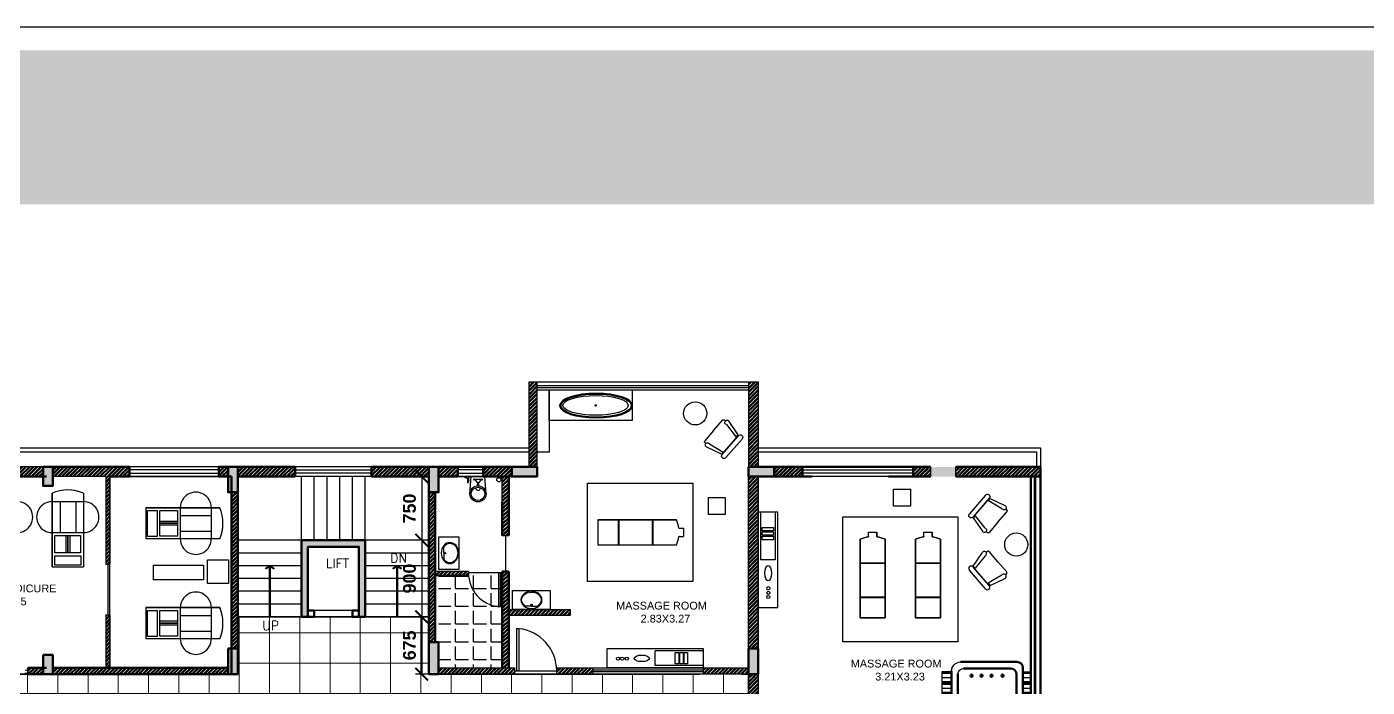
# Model space of a CAD drawing. Header units: millimetres. Extents: x 1521 to 3683, y 1649 to 3322.
# Drawn here: x 1660.59 to 1676.38, y 1669.44 to 1677.22 of the extents above; entities that cross this region are included whole.
import ezdxf
from ezdxf.enums import TextEntityAlignment as Align

# ---------------------------------------------------------------- set-up
doc = ezdxf.new("R2010")
doc.units = ezdxf.units.MM
doc.header["$LTSCALE"] = 0.1
doc.linetypes.add('DASHED2', pattern=[0.375, 0.25, -0.125])
doc.layers.get('DEFPOINTS').update_dxf_attribs({"lineweight": 25})
doc.layers.add('4', color=6, linetype='Continuous')
doc.layers.add('toilet furniture', color=37, linetype='Continuous')
for name, color, linetype, lineweight in [('COL', 1, 'Continuous', 50), ('plan wall', 7, 'Continuous', 25), ('WALL', 7, 'Continuous', 50), ('WIN', 8, 'Continuous', 25)]:
    doc.layers.add(name, color=color, linetype=linetype, lineweight=lineweight)
doc.styles.add('STYLE1', font='arialbd.ttf')
doc.styles.add('style3', font='simplex.shx')
doc.styles.add('WORKING', font='ARIALN.TTF')
doc.dimstyles.new('50', dxfattribs={"dimscale": 0.75, "dimtxt": 0.2, "dimasz": 0.2, "dimexe": 0.1, "dimexo": 0, "dimgap": 0.09, "dimtad": 2, "dimdec": 0, "dimlfac": 1000, "dimzin": 0, "dimdsep": 46, "dimtxsty": 'STYLE1', "dimblk": 'ARCHTICK', "dimcen": 0.09, "dimclrd": 4, "dimclre": 8, "dimclrt": 6, "dimadec": 0, "dimazin": 0, "dimtfac": 1, "dimtdec": 0, "dimtofl": 0, "dimtmove": 0, "dimatfit": 3, "dimldrblk": 'OPEN90', "dimfxl": 0.05, "dimtolj": 1, "dimtzin": 0, "dimarcsym": 0})
pattern_1 = [(45, (1042.899978, 936.663584), (-0.0224506403, 0.0224506403), []), (45, (1042.899978, 936.67946), (-0.0224506403, 0.0224506403), [])]

# ---------------------------------------------------------------- blocks, each defined once
blk = doc.blocks.new('A$C3F6A36EA')
h = blk.add_hatch(color=10)
h.set_gradient(color1=(22, 110, 12), color2=(129, 189, 10), tint=0.46)
h.paths.add_polyline_path([(-44.213, 20.41), (-3.313, 20.41), (-3.313, 22.222), (-44.213, 22.222)])
at = {"color": 0}
blk.add_lwpolyline([(-44.213, 22.5), (-3.313, 22.5), (-3.313, -5.276), (-44.213, -5.276)], close=True, dxfattribs=at)
blk = doc.blocks.new('_ArchTick')
at = {"color": 0, "linetype": 'ByBlock', "const_width": 0.15}
blk.add_lwpolyline([(-0.5, -0.5), (0.5, 0.5)], dxfattribs=at)
blk = doc.blocks.new('*D110')
at = {"color": 8, "lineweight": -2}
for p, q in [((1665.325, 1671.921), (1665.166, 1671.921)), ((1665.325, 1671.171), (1665.166, 1671.171))]:
    blk.add_line(p, q, dxfattribs=at)
at = {"color": 4, "lineweight": -2}
blk.add_line((1665.241, 1671.921), (1665.241, 1671.171), dxfattribs=at)
at = {"layer": 'DEFPOINTS', "color": 0}
for p in [(1665.325, 1671.921), (1665.241, 1671.171), (1665.325, 1671.171)]:
    blk.add_point(p, dxfattribs=at)
at = {"color": 4, "lineweight": -2, "xscale": 0.15, "yscale": 0.15, "zscale": 0.15}
for p, rotation in [((1665.241, 1671.921), 90), ((1665.241, 1671.171), 270)]:
    blk.add_blockref('_ArchTick', p, dxfattribs=dict(at, rotation=rotation))
at = {"color": 6, "insert": (1665.097, 1671.546), "char_height": 0.15, "attachment_point": 5, "rotation": 90, "style": 'STYLE1'}
blk.add_mtext('\\A1;750', dxfattribs=at)
blk = doc.blocks.new('_Open90')
at = {"color": 0, "linetype": 'ByBlock', "lineweight": -2}
for p, q in [((0, 0), (-1, 0)), ((-0.5, 0.5), (0, 0)), ((0, 0), (-0.5, -0.5))]:
    blk.add_line(p, q, dxfattribs=at)
blk = doc.blocks.new('*D111')
at = {"color": 8, "lineweight": -2}
for p, q in [((1665.325, 1671.171), (1665.166, 1671.171)), ((1665.325, 1670.271), (1665.166, 1670.271))]:
    blk.add_line(p, q, dxfattribs=at)
at = {"color": 4, "lineweight": -2}
blk.add_line((1665.241, 1671.171), (1665.241, 1670.271), dxfattribs=at)
at = {"layer": 'DEFPOINTS', "color": 0}
for p in [(1665.325, 1671.171), (1665.241, 1670.271), (1665.325, 1670.271)]:
    blk.add_point(p, dxfattribs=at)
at = {"color": 4, "lineweight": -2, "xscale": 0.15, "yscale": 0.15, "zscale": 0.15}
for p, rotation in [((1665.241, 1671.171), 90), ((1665.241, 1670.271), 270)]:
    blk.add_blockref('_ArchTick', p, dxfattribs=dict(at, rotation=rotation))
at = {"color": 6, "insert": (1665.097, 1670.721), "char_height": 0.15, "attachment_point": 5, "rotation": 90, "style": 'STYLE1'}
blk.add_mtext('\\A1;900', dxfattribs=at)
blk = doc.blocks.new('*D112')
at = {"color": 8, "lineweight": -2}
for p, q in [((1665.325, 1670.271), (1665.166, 1670.271)), ((1665.325, 1669.596), (1665.166, 1669.596))]:
    blk.add_line(p, q, dxfattribs=at)
at = {"color": 4, "lineweight": -2}
blk.add_line((1665.241, 1670.271), (1665.241, 1669.596), dxfattribs=at)
at = {"layer": 'DEFPOINTS', "color": 0}
for p in [(1665.325, 1670.271), (1665.241, 1669.596), (1665.325, 1669.596)]:
    blk.add_point(p, dxfattribs=at)
at = {"color": 4, "lineweight": -2, "xscale": 0.15, "yscale": 0.15, "zscale": 0.15}
for p, rotation in [((1665.241, 1670.271), 90), ((1665.241, 1669.596), 270)]:
    blk.add_blockref('_ArchTick', p, dxfattribs=dict(at, rotation=rotation))
at = {"color": 6, "insert": (1665.097, 1669.934), "char_height": 0.15, "attachment_point": 5, "rotation": 90, "style": 'STYLE1'}
blk.add_mtext('\\A1;675', dxfattribs=at)
blk = doc.blocks.new('A$C5AF141BB')
at = {"layer": 'plan wall'}
for p, q in [((-2.675, -1.104), (-2.675, 0.813)), ((-2.675, 0.813), (-2.675, -1.104)), ((-2.675, 0.813), (-2.675, 0.496)), ((-2.675, 0.813), (-2.675, 0.396)), ((-1.864, 0.813), (-1.864, -1.104)), ((-2.675, 0.592), (-1.864, 0.592)), ((-2.675, 0.396), (-2.675, -0.604)), ((-2.465, 0.592), (-2.465, -0.213)), ((-2.06, 0.592), (-2.06, -0.213)), ((-2.675, -0.213), (-1.864, -0.213)), ((-2.32, -0.285), (-2.32, -0.742)), ((-2.275, -0.285), (-2.275, -0.742)), ((-2.27, -0.285), (-2.27, -0.742)), ((-2.265, -0.285), (-2.265, -0.742)), ((-2.22, -0.285), (-2.22, -0.742)), ((-2.675, -1.104), (-1.864, -1.104))]:
    blk.add_line(p, q, dxfattribs=at)
for points in [[(-2.603, -0.285), (-1.938, -0.285), (-1.938, -0.742), (-2.603, -0.742)], [(-2.605, -0.817), (-1.929, -0.817), (-1.929, -1.061), (-2.605, -1.061)]]:
    blk.add_lwpolyline(points, close=True, dxfattribs=at)
for centre, radius, start, end in [((-2.27, -0.131), 1.027, 66.7488, 113.2523), ((-2.27, -0.131), 1.027, 66.7477, 84.415), ((-2.675, 0.19), 0.403, 89.9668, 270), ((-1.864, 0.19), 0.403, 270, 90.0332)]:
    blk.add_arc(centre, radius, start, end, dxfattribs=at)
blk = doc.blocks.new('d')
for p, q in [((0.05, 1), (0.05, 0)), ((0.05, 1), (0.1, 1)), ((0.1, 1), (0.1, 0)), ((0, 0), (0.1, 0))]:
    blk.add_line(p, q)
at = {"linetype": 'DASHED2', "ltscale": 500}
blk.add_arc((-0.005, 0), 1.005, 359.9965, 83.9779, dxfattribs=at)
blk = doc.blocks.new('A$C6D011404')
at = {"layer": 'toilet furniture'}
for q in [(118, 64), (434, 64)]:
    blk.add_line((281, 64), q, dxfattribs=at)
for radius in [16.7, 11.9]:
    blk.add_circle((281, 99), radius, dxfattribs=at)
at = {"layer": 'toilet furniture', "extrusion": (0, 0, -1)}
blk.add_ellipse((276, 225), major_axis=(276, -2), ratio=0.815709, start_param=3.141593, end_param=9.424778, dxfattribs=at)
at = {"layer": 'toilet furniture'}
blk.add_open_spline([(118, 64), (58, 102), (22, 162), (20, 223), (20, 225), (20, 227), (20, 268), (36, 309), (113, 396), (192, 429), (355, 430), (435, 397), (529, 293), (543, 225), (505, 126), (475, 90), (434, 64)], degree=3, knots=[5.365258, 5.365258, 5.365258, 5.365258, 6.257078, 6.257078, 6.283185, 6.283185, 6.283185, 6.901165, 6.901165, 7.841015, 7.841015, 8.780865, 8.780865, 9.720714, 9.720714, 10.328696, 10.328696, 10.328696, 10.328696], dxfattribs=at)
blk = doc.blocks.new('A$C01EB0BB3')
for p, q in [((-0.097, 0.064), (-0.097, 0.064)), ((-0.047, 0.114), (0.447, 0.114)), ((-0.047, 0.014), (0.447, 0.014)), ((0.497, 0.064), (0.497, 0.064))]:
    blk.add_line(p, q)
at = {"linetype": 'Continuous'}
for p, q in [((0, 0), (-0.057, 0)), ((-0.057, -0.314), (0, 0)), ((-0.035, 0.014), (-0.037, 0.001)), ((-0.035, 0.014), (0.435, 0.014)), ((0.4, 0), (0.457, 0)), ((0.457, -0.314), (0.4, 0)), ((0.437, 0), (0.435, 0.014)), ((0.457, 0), (0.543, -0.314)), ((-0.057, 0), (-0.143, -0.314)), ((-0.096, -0.376), (-0.1, -0.4)), ((0.2, -0.429), (-0.071, -0.429)), ((0.2, -0.429), (0.471, -0.429)), ((0.5, -0.4), (0.496, -0.374))]:
    blk.add_line(p, q, dxfattribs=at)
for centre, start, end in [((-0.047, 0.064), 90, 180), ((-0.047, 0.064), 180, 270), ((0.447, 0.064), 0, 90), ((0.447, 0.064), 270, 0)]:
    blk.add_arc(centre, 0.05, start, end)
for centre, radius, start, end in [((-0.1, -0.329), 0.0452, 161.5651, 18.435), ((-0.071, -0.4), 0.0286, 180, 270), ((0.5, -0.329), 0.0452, 161.5651, 18.435), ((0.471, -0.4), 0.0286, 270, 0)]:
    blk.add_arc(centre, radius, start, end, dxfattribs=at)
blk = doc.blocks.new('A$C708C57D5')
for p, q in [((0.03, -0.56), (0.033, -2.393)), ((1.626, -0.41), (0.18, -0.41)), ((1.548, -0.58), (0.342, -0.58)), ((1.855, -0.643), (1.858, -2.393)), ((0.192, -0.73), (0.195, -2.23)), ((1.692, -0.718), (1.695, -2.23)), ((1.548, -2.38), (0.342, -2.38)), ((1.545, -2.38), (0.345, -2.38)), ((1.708, -2.543), (0.183, -2.543))]:
    blk.add_line(p, q)
for centre in [(0.55, -0.763), (0.834, -0.763), (1.087, -0.763), (1.341, -0.763), (0.553, -2.238), (0.837, -2.238), (1.09, -2.238), (1.344, -2.238)]:
    blk.add_circle(centre, 0.0261)
for centre, start, end in [((0.18, -0.56), 90, 180), ((0.342, -0.73), 90, 180), ((0.183, -2.393), 180, 270), ((0.345, -2.23), 180, 270), ((1.545, -2.23), 270, 360), ((1.708, -2.393), 270, 0)]:
    blk.add_arc(centre, 0.15, start, end)
at = {"layer": 'plan wall'}
for centre, radius, start, end in [((1.548, -0.724), 0.144, 2.2545, 90.0839), ((1.61, -0.655), 0.245, 2.6955, 86.2976)]:
    blk.add_arc(centre, radius, start, end, dxfattribs=at)

msp = doc.modelspace()

# ---------------------------------------------------------------- hatches: boundary and pattern name
h = msp.add_hatch()
h.set_pattern_fill('STEEL', color=256, scale=0.01, style=0)
h.set_pattern_definition(pattern_1)
h.paths.add_polyline_path([(1669.2054, 1671.9211), (1669.0904, 1671.9211), (1669.0904, 1669.8961), (1669.2054, 1669.8961)])
h.paths.add_polyline_path([(1669.727, 1672.0361), (1669.3904, 1672.0361), (1669.3904, 1671.9211), (1669.727, 1671.9211)])
h.paths.add_polyline_path([(1671.2329, 1672.0361), (1671.0292, 1672.0361), (1671.0292, 1671.9211), (1671.2329, 1671.9211)])
h.paths.add_polyline_path([(1669.2054, 1673.0361), (1669.0904, 1673.0361), (1669.0904, 1672.0361), (1669.2054, 1672.0361)])
h.paths.add_polyline_path([(1666.6004, 1673.0361), (1666.5057, 1673.0361), (1666.5057, 1672.0361), (1666.6004, 1672.0361)])
h = msp.add_hatch()
h.set_pattern_fill('STEEL', color=256, scale=0.01, style=0)
h.set_pattern_definition(pattern_1)
h.paths.add_polyline_path([(1658.4704, 1672.0361), (1658.2629, 1672.0361), (1658.2629, 1671.9211), (1658.4704, 1671.9211)])
h.paths.add_polyline_path([(1658.5454, 1671.8111), (1658.4704, 1671.8111), (1658.4704, 1671.4207), (1658.5132, 1671.4207), (1658.5132, 1671.4207), (1658.5132, 1671.4207), (1658.5454, 1671.4207)])
h.paths.add_polyline_path([(1659.0829, 1672.0361), (1658.5854, 1672.0361), (1658.5854, 1671.9211), (1659.0829, 1671.9211)])
h.paths.add_polyline_path([(1660.7804, 1672.0361), (1660.2829, 1672.0361), (1660.2829, 1671.9211), (1660.7804, 1671.9211)])
h = msp.add_hatch()
h.set_pattern_fill('STEEL', color=256, scale=0.01, style=0)
h.set_pattern_definition(pattern_1)
h.paths.add_polyline_path([(1661.7987, 1672.0361), (1660.8954, 1672.0361), (1660.8954, 1671.9211), (1661.5185, 1671.9211), (1661.5185, 1670.8921), (1661.5685, 1670.8921), (1661.5685, 1671.9211), (1661.7987, 1671.9211)])
h = msp.add_hatch()
h.set_pattern_fill('STEEL', color=256, scale=0.01, style=0)
h.set_pattern_definition(pattern_1)
h.paths.add_polyline_path([(1662.9604, 1672.0361), (1662.8504, 1672.0361), (1662.8504, 1671.9211), (1662.9604, 1671.9211)])
h = msp.add_hatch()
h.set_pattern_fill('STEEL', color=256, scale=0.01, style=0)
h.set_pattern_definition(pattern_1)
h.paths.add_polyline_path([(1663.7504, 1672.0361), (1663.6629, 1672.0361), (1663.0754, 1672.0361), (1663.0754, 1671.9211), (1663.7504, 1671.9211)])
h.paths.add_polyline_path([(1665.3254, 1672.0361), (1664.6504, 1672.0361), (1664.6504, 1671.9211), (1665.3254, 1671.9211)])
h.paths.add_polyline_path([(1665.6654, 1672.0361), (1665.4404, 1672.0361), (1665.4404, 1671.9211), (1665.5771, 1671.9211), (1665.5771, 1671.9212), (1665.6654, 1671.9212)])
h.paths.add_polyline_path([(1666.3004, 1672.0361), (1665.9654, 1672.0361), (1665.9654, 1671.9212), (1666.3004, 1671.9212)])
h.paths.add_polyline_path([(1666.2654, 1671.9211), (1666.1904, 1671.9211), (1666.1904, 1671.2288), (1666.2654, 1671.2288)])
h.paths.add_polyline_path([(1665.4004, 1671.7361), (1665.3254, 1671.7361), (1665.3254, 1671.0211), (1665.3254, 1669.9711), (1665.4004, 1669.9711)])
h.paths.add_polyline_path([(1665.7908, 1670.7874), (1665.7908, 1670.7874), (1665.7908, 1670.7875), (1665.7908, 1670.8038), (1665.4004, 1670.8038), (1665.4004, 1670.754), (1665.4404, 1670.754), (1665.7908, 1670.754), (1665.7908, 1670.7874)])
h.paths.add_polyline_path([(1666.2654, 1670.804), (1666.1904, 1670.804), (1666.1904, 1669.6711), (1666.2654, 1669.6711)])
h.paths.add_polyline_path([(1666.3332, 1669.6711), (1665.4404, 1669.6711), (1665.4404, 1669.5961), (1666.3332, 1669.5961)])
h.paths.add_polyline_path([(1666.9897, 1670.3556), (1666.2654, 1670.3556), (1666.2654, 1670.2874), (1666.9897, 1670.2874)])
h.paths.add_polyline_path([(1668.5549, 1669.6711), (1668.5549, 1669.5961), (1669.0904, 1669.5961), (1669.0904, 1669.6711)])
h.paths.add_polyline_path([(1667.2589, 1669.5961), (1667.2589, 1669.6711), (1666.8304, 1669.6711), (1666.8304, 1669.5961)])
h = msp.add_hatch()
h.set_pattern_fill('STEEL', color=256, scale=0.01, style=0)
h.set_pattern_definition(pattern_1)
h.paths.add_polyline_path([(1671.5304, 1672.0361), (1672.5304, 1672.0361), (1672.5304, 1671.9211), (1671.5304, 1671.9211)])
h = msp.add_hatch()
h.set_pattern_fill('STEEL', color=256, scale=0.01, style=0)
h.set_pattern_definition(pattern_1)
h.paths.add_polyline_path([(1662.9604, 1669.6711), (1660.8954, 1669.6711), (1660.8954, 1669.5961), (1662.9604, 1669.5961)])
h.paths.add_polyline_path([(1661.5685, 1670.2921), (1661.5185, 1670.2921), (1661.5185, 1669.6711), (1661.5685, 1669.6711)])
h.paths.add_polyline_path([(1663.0754, 1671.7361), (1663.0004, 1671.7361), (1663.0004, 1669.8961), (1663.0754, 1669.8961), (1663.0754, 1670.2711)])
h = msp.add_hatch()
h.set_pattern_fill('ANGLE', color=253, scale=0.03, angle=-90, style=0)
h.set_pattern_definition([(90, (1073.03278, 835.12956), (0.20955, 0), [0.1524, -0.05715]), (1e-14, (1073.03278, 835.12956), (0, -0.20955), [0.1524, -0.05715])])
h.paths.add_polyline_path([(1665.4404, 1669.6711), (1665.4404, 1670.754), (1665.7908, 1670.754), (1665.7908, 1670.7875), (1666.1904, 1670.7875), (1666.1904, 1669.6711)])
at = {"lineweight": 0}
h = msp.add_hatch(dxfattribs=at)
h.set_pattern_fill('NET', color=9, scale=0.11224, style=0)
h.set_pattern_definition([(0, (3.5102, 95.31282), (0, 0.35636287), []), (90, (3.5102, 95.31282), (-0.35636287, 0), [])])
h.paths.add_polyline_path([(1666.924, 1662.5161), (1667.8654, 1662.5161), (1667.8654, 1661.4286), (1667.8154, 1661.4286), (1667.8154, 1660.1261), (1667.8654, 1660.1261), (1667.8654, 1659.8011), (1667.8154, 1659.8011), (1667.8154, 1659.2711), (1668.3779, 1659.2711), (1668.3779, 1659.3086), (1668.5279, 1659.3086), (1668.5279, 1659.2711), (1669.0904, 1659.2711), (1669.0904, 1659.3126), (1669.1479, 1659.3126), (1669.1479, 1659.8099), (1669.0904, 1659.8099), (1669.0904, 1669.5961), (1665.3254, 1669.5961), (1665.3254, 1670.2711), (1663.0754, 1670.2711), (1663.0754, 1669.5961), (1658.5454, 1669.5961), (1658.5454, 1669.553), (1658.5364, 1669.553), (1658.5364, 1669.5122), (1658.5119, 1669.5122), (1658.5119, 1668.832), (1658.5228, 1668.832), (1658.5228, 1668.8184), (1658.5364, 1668.8184), (1658.5364, 1668.7912), (1658.5454, 1668.7912), (1658.5454, 1668.7461), (1658.7454, 1668.7461), (1658.7454, 1668.6961), (1660.6204, 1668.6961), (1660.6204, 1668.7461), (1661.6354, 1668.7461), (1661.6354, 1668.3461), (1661.5854, 1668.3461), (1661.5854, 1667.9986), (1662.5854, 1667.9986), (1662.5854, 1668.3461), (1662.5354, 1668.3461), (1662.5354, 1668.7461), (1663.2604, 1668.7461), (1663.2604, 1668.6961), (1665.1404, 1668.6961), (1665.1404, 1668.7461), (1665.4904, 1668.7461), (1665.4904, 1668.6961), (1667.4654, 1668.6961), (1667.4654, 1668.7461), (1667.8654, 1668.7461), (1667.8654, 1668.3961), (1667.8154, 1668.3961), (1667.8154, 1666.5886), (1667.8654, 1666.5886), (1667.8654, 1666.2386), (1667.8154, 1666.2386), (1667.8154, 1664.2311), (1667.8654, 1664.2311), (1667.8654, 1663.4161), (1667.4654, 1663.4161), (1667.4654, 1663.4661), (1666.924, 1663.4661)])
h.paths.add_polyline_path([(1666.6186, 1662.4661), (1666.6186, 1662.5161), (1666.5668, 1662.5161), (1666.5668, 1662.4661)])
h = msp.add_hatch()
h.set_pattern_fill('STEEL', color=256, scale=0.01, style=0)
h.set_pattern_definition(pattern_1)
h.paths.add_polyline_path([(1656.9704, 1669.2211), (1656.8554, 1669.2211), (1656.8554, 1668.8061), (1656.9704, 1668.8061)])
h.paths.add_polyline_path([(1658.4704, 1668.6961), (1658.1795, 1668.6961, -0.0001353), (1658.1791, 1668.6943, -0.0006208), (1658.179, 1668.6946, -0.0144389), (1658.1747, 1668.6961), (1656.9704, 1668.6961), (1656.9704, 1668.5811), (1658.4704, 1668.5811)])
h.paths.add_polyline_path([(1660.6204, 1668.6961), (1658.7454, 1668.6961), (1658.7454, 1668.5811), (1660.6204, 1668.5811)])
h.paths.add_polyline_path([(1658.5454, 1668.7912), (1658.5079, 1668.7912), (1658.4956, 1668.7912), (1658.4704, 1668.7912), (1658.4704, 1668.6961), (1658.5454, 1668.6961)])
h.paths.add_polyline_path([(1658.5079, 1669.5961), (1658.4704, 1669.5961), (1658.4704, 1669.553), (1658.5079, 1669.553)])
h.paths.add_polyline_path([(1658.5454, 1669.5961), (1658.5079, 1669.5961), (1658.5079, 1669.553), (1658.5454, 1669.553)])
h.paths.add_polyline_path([(1660.7804, 1669.6711), (1660.603, 1669.6711), (1660.603, 1669.5961), (1660.7804, 1669.5961)])
h = msp.add_hatch()
h.set_pattern_fill('STEEL', color=256, scale=0.01, style=0)
h.set_pattern_definition(pattern_1)
h.paths.add_polyline_path([(1669.2054, 1669.5961), (1669.0904, 1669.5961), (1669.0904, 1669.2904), (1669.2054, 1669.2904)])
h.paths.add_polyline_path([(1669.2054, 1668.7932), (1669.0904, 1668.7932), (1669.0904, 1668.6961), (1669.2054, 1668.6961)])
h = msp.add_hatch()
h.set_pattern_fill('PLASTI', color=256, scale=0.02, style=0)
h.set_pattern_definition([(0, (3.51019, 95.31282), (0, 0.127), []), (0, (3.51019, 95.3287), (0, 0.127), []), (0, (3.51019, 95.34457), (0, 0.127), []), (0, (3.51019, 95.3922), (0, 0.127), [])])
h.paths.add_polyline_path([(1672.4154, 1669.6244), (1672.3215, 1669.6243), (1672.3202, 1668.8267, -0.4142136), (1672.2512, 1668.7576), (1671.5486, 1668.7576, -0.4151914), (1671.4795, 1668.8269), (1671.4809, 1669.6243), (1671.3664, 1669.6243), (1671.3664, 1668.6961), (1671.5304, 1668.6961), (1672.4154, 1668.6961)])
h.paths.add_polyline_path([(1672.4154, 1666.3561), (1671.5304, 1666.3561), (1671.3664, 1666.3561), (1671.3664, 1665.4279), (1671.4809, 1665.4279), (1671.4795, 1666.2254, -0.4151914), (1671.5486, 1666.2947), (1672.2512, 1666.2947, -0.4142136), (1672.3202, 1666.2256), (1672.3215, 1665.4278), (1672.4154, 1665.4278)])
at = {"layer": 'COL'}
h = msp.add_hatch(color=256, dxfattribs=at)
h.paths.add_polyline_path([(1667.8154, 1664.1811), (1667.8154, 1663.9311), (1667.7004, 1663.9311), (1667.7004, 1664.1811)])
h.paths.add_polyline_path([(1662.7004, 1666.5386), (1662.7004, 1666.2886), (1662.5854, 1666.2886), (1662.5854, 1666.5386)])
h.paths.add_polyline_path([(1662.5854, 1663.5811), (1662.8354, 1663.5811), (1662.8354, 1663.4661), (1662.5854, 1663.4661)])
h.paths.add_polyline_path([(1664.9504, 1663.5811), (1665.2004, 1663.5811), (1665.2004, 1663.4661), (1664.9504, 1663.4661)])
h.paths.add_polyline_path([(1667.8154, 1668.6961), (1667.8154, 1668.4461), (1667.7004, 1668.4461), (1667.7004, 1668.6961)])
h.paths.add_polyline_path([(1662.9604, 1668.6961), (1663.2104, 1668.6961), (1663.2104, 1668.5811), (1662.9604, 1668.5811)])
h.paths.add_polyline_path([(1665.1904, 1668.6961), (1665.4404, 1668.6961), (1665.4404, 1668.5811), (1665.1904, 1668.5811)])
h.paths.add_polyline_path([(1667.8154, 1666.5386), (1667.8154, 1666.2886), (1667.7004, 1666.2886), (1667.7004, 1666.5386)])
h.paths.add_polyline_path([(1669.0904, 1664.0461), (1669.3904, 1664.0461), (1669.3904, 1663.9311), (1669.0904, 1663.9311)])
h.paths.add_polyline_path([(1669.2054, 1669.8961), (1669.2054, 1669.5961), (1669.0904, 1669.5961), (1669.0904, 1669.8961)])
h.paths.add_polyline_path([(1671.2304, 1672.0361), (1671.5304, 1672.0361), (1671.5304, 1671.9211), (1671.2304, 1671.9211)])
h.paths.add_polyline_path([(1669.0904, 1672.0361), (1669.3904, 1672.0361), (1669.3904, 1671.9211), (1669.0904, 1671.9211)])
h.paths.add_polyline_path([(1671.1554, 1664.0461), (1671.5304, 1664.0461), (1671.5304, 1663.9311), (1671.1554, 1663.9311)])
h.paths.add_polyline_path([(1671.5304, 1661.6611), (1671.5304, 1661.5461), (1671.1554, 1661.5461), (1671.1554, 1661.6611)])
h.paths.add_polyline_path([(1671.5304, 1666.4711), (1671.5304, 1666.3561), (1671.1554, 1666.3561), (1671.1554, 1666.4711)])
h.paths.add_polyline_path([(1665.3254, 1669.9711), (1665.4404, 1669.9711), (1665.4404, 1669.5961), (1665.3254, 1669.5961)])
edge = h.paths.add_edge_path()
edge.add_line((1671.5304, 1668.5811), (1671.1554, 1668.5811))
edge.add_line((1671.1554, 1668.5811), (1671.1554, 1668.6961))
edge.add_line((1671.1554, 1668.6961), (1671.5304, 1668.6961))
h.paths.add_polyline_path([(1669.3904, 1668.6961), (1669.3904, 1668.5811), (1669.0904, 1668.5811), (1669.0904, 1668.6961)])
h.paths.add_polyline_path([(1666.6004, 1672.0361), (1666.6004, 1671.9211), (1666.3004, 1671.9211), (1666.3004, 1672.0361)])
h.paths.add_polyline_path([(1665.3254, 1672.0361), (1665.4404, 1672.0361), (1665.4404, 1671.7361), (1665.3254, 1671.7361)])
h.paths.add_polyline_path([(1662.9604, 1672.0361), (1663.0754, 1672.0361), (1663.0754, 1671.7361), (1662.9604, 1671.7361)])
h.paths.add_polyline_path([(1667.8154, 1657.4311), (1667.7004, 1657.4311), (1667.7004, 1657.6561), (1667.8154, 1657.6561)])
h.paths.add_polyline_path([(1671.2554, 1659.9711), (1671.5304, 1659.9711), (1671.5304, 1659.8561), (1671.2554, 1659.8561)])
h.paths.add_polyline_path([(1658.4704, 1669.8211), (1658.5854, 1669.8211), (1658.5854, 1669.5961), (1658.4704, 1669.5961)])
h.paths.add_polyline_path([(1671.3054, 1657.4311), (1671.3054, 1657.5461), (1671.5304, 1657.5461), (1671.5304, 1657.4311)])
h.paths.add_polyline_path([(1660.7804, 1669.8211), (1660.8954, 1669.8211), (1660.8954, 1669.5961), (1660.7804, 1669.5961)])
h.paths.add_polyline_path([(1660.7804, 1672.0361), (1660.8954, 1672.0361), (1660.8954, 1671.8111), (1660.7804, 1671.8111)])
h.paths.add_polyline_path([(1658.4704, 1672.0361), (1658.5854, 1672.0361), (1658.5854, 1671.8111), (1658.4704, 1671.8111)])
h.paths.add_polyline_path([(1669.2054, 1657.4311), (1669.0904, 1657.4311), (1669.0904, 1657.6561), (1669.2054, 1657.6561)])
h.paths.add_polyline_path([(1669.3154, 1659.9711), (1669.3154, 1659.8561), (1669.0904, 1659.8561), (1669.0904, 1659.9711)])
h.paths.add_polyline_path([(1658.6954, 1668.6961), (1658.6954, 1668.5811), (1658.4704, 1668.5811), (1658.4704, 1668.6961)])
h.paths.add_polyline_path([(1656.8554, 1668.8061), (1656.9704, 1668.8061), (1656.9704, 1668.5811), (1656.8554, 1668.5811)])
h.paths.add_polyline_path([(1656.8554, 1672.0361), (1656.9704, 1672.0361), (1656.9704, 1671.8111), (1656.8554, 1671.8111)])
h.paths.add_polyline_path([(1660.8954, 1668.6961), (1660.8954, 1668.5811), (1660.6704, 1668.5811), (1660.6704, 1668.6961)])
h.paths.add_polyline_path([(1664.5004, 1670.2711), (1664.5004, 1671.0961), (1663.9004, 1671.0961), (1663.9004, 1670.2711), (1663.8254, 1670.2711), (1663.8254, 1671.1711), (1664.5754, 1671.1711), (1664.5754, 1670.2711)])
h.paths.add_polyline_path([(1669.0904, 1666.4711), (1669.3904, 1666.4711), (1669.3904, 1666.3561), (1669.0904, 1666.3561)])
h.paths.add_polyline_path([(1669.3904, 1661.6611), (1669.3904, 1661.5461), (1669.0904, 1661.5461), (1669.0904, 1661.6611)])
h.paths.add_polyline_path([(1667.8154, 1659.8511), (1667.7004, 1659.8511), (1667.7004, 1660.0761), (1667.8154, 1660.0761)])
h.paths.add_polyline_path([(1667.8154, 1661.7286), (1667.8154, 1661.4786), (1667.7004, 1661.4786), (1667.7004, 1661.7286)])
h.paths.add_polyline_path([(1662.9604, 1669.8961), (1663.0754, 1669.8961), (1663.0754, 1669.5961), (1662.9604, 1669.5961)])

# ---------------------------------------------------------------- linework, layer by layer
for p, q in [((1666.5057, 1672.0361), (1666.5057, 1673.0361)), ((1666.5057, 1673.0361), (1669.2054, 1673.0361)), ((1666.6004, 1672.0361), (1666.6004, 1673.0361)), ((1666.6004, 1672.9923), (1669.0904, 1672.9923)), ((1666.6004, 1672.9712), (1669.0904, 1672.9712)), ((1666.6004, 1672.9431), (1669.0904, 1672.9431)), ((1669.0904, 1673.0361), (1669.0904, 1672.0361)), ((1669.2054, 1673.0361), (1669.2054, 1672.0361)), ((1660.7804, 1672.0361), (1660.2829, 1672.0361)), ((1671.2329, 1672.0361), (1671.2329, 1671.9211)), ((1661.5185, 1671.9211), (1660.8954, 1671.9211)), ((1661.5185, 1671.9211), (1661.5185, 1670.8921)), ((1661.5685, 1671.9211), (1661.5685, 1670.8921)), ((1666.3004, 1671.9211), (1665.4404, 1671.9211)), ((1665.5771, 1671.9212), (1666.3004, 1671.9212)), ((1665.5904, 1671.9211), (1666.1904, 1671.9211)), ((1666.1904, 1671.2288), (1666.1904, 1671.9211)), ((1669.0904, 1669.8961), (1669.0904, 1671.9211)), ((1669.2054, 1669.8961), (1669.2054, 1671.9211)), ((1669.8404, 1671.9211), (1669.2054, 1671.9211)), ((1669.2054, 1671.9211), (1669.2054, 1669.8961)), ((1670.7404, 1671.9211), (1669.8404, 1671.9211)), ((1672.4566, 1671.9211), (1672.4566, 1668.6961)), ((1672.4685, 1671.9211), (1672.4685, 1668.6961)), ((1669.2054, 1671.5051), (1669.4304, 1671.5051)), ((1669.2304, 1671.5051), (1669.2304, 1670.9408)), ((1669.4054, 1671.5051), (1669.4054, 1670.9408)), ((1669.4304, 1671.5051), (1669.4304, 1670.3765)), ((1666.1904, 1671.2288), (1666.2654, 1671.2288)), ((1666.2279, 1671.2288), (1666.2279, 1670.804)), ((1661.5185, 1670.8921), (1661.5685, 1670.8921)), ((1661.5435, 1670.8921), (1661.5435, 1670.2921)), ((1669.4054, 1670.9408), (1669.2304, 1670.9408)), ((1665.7908, 1670.8038), (1665.4004, 1670.8038)), ((1665.4404, 1670.754), (1665.4004, 1670.754)), ((1665.7908, 1670.8038), (1665.7908, 1670.754)), ((1666.1504, 1670.7875), (1665.7908, 1670.7875)), ((1669.4304, 1670.3765), (1669.2054, 1670.3765)), ((1661.5185, 1670.2921), (1661.5185, 1669.6711)), ((1661.5185, 1670.2921), (1661.5685, 1670.2921)), ((1661.5685, 1670.2921), (1661.5685, 1669.6711)), ((1667.4263, 1669.6711), (1667.4263, 1669.8961)), ((1667.4263, 1669.8961), (1668.5549, 1669.8961)), ((1668.5549, 1669.8961), (1668.5549, 1669.6711)), ((1669.2054, 1669.8961), (1669.2054, 1669.5961)), ((1668.5549, 1669.8711), (1667.9906, 1669.8711)), ((1667.9906, 1669.6961), (1667.9906, 1669.8711)), ((1660.603, 1669.5961), (1660.603, 1669.6711)), ((1665.4404, 1669.5961), (1668.5126, 1669.5961)), ((1666.3332, 1669.6711), (1666.3332, 1669.5961)), ((1666.3829, 1669.6336), (1666.8304, 1669.6336)), ((1666.8304, 1669.6711), (1666.8304, 1669.5961)), ((1668.5549, 1669.6711), (1667.4263, 1669.6711)), ((1668.5549, 1669.6961), (1667.9906, 1669.6961)), ((1669.0099, 1669.5961), (1669.0904, 1669.5961)), ((1669.0904, 1669.5961), (1669.0904, 1669.2904)), ((1669.2054, 1669.5961), (1669.2054, 1669.2904)), ((1669.2054, 1669.5961), (1669.2054, 1669.2904)), ((1671.3664, 1669.6243), (1671.3664, 1668.6961)), ((1671.4809, 1669.6243), (1671.3664, 1669.6243)), ((1672.3215, 1669.6243), (1672.4154, 1669.6244))]:
    msp.add_line(p, q)
at = {"lineweight": 25}
msp.add_line((1665.8522, 1671.8892), (1665.8522, 1671.8847), dxfattribs=at)
for points in [[(1666.6004, 1672.9431), (1666.7432, 1672.9431), (1666.7432, 1672.2102), (1666.6004, 1672.2102)], [(1667.7192, 1672.9431), (1667.7192, 1672.5835), (1666.7432, 1672.5835), (1666.7432, 1672.9431)], [(1671.5304, 1672.0361), (1672.5304, 1672.0361), (1672.5304, 1671.9211), (1671.5304, 1671.9211)], [(1668.4324, 1671.8427), (1668.4324, 1670.6858), (1667.1949, 1670.6858), (1667.1949, 1671.8427)], [(1668.8165, 1671.6757), (1668.8165, 1671.4762), (1668.6172, 1671.4762), (1668.6172, 1671.6757)], [(1670.7992, 1671.7743), (1670.9988, 1671.7743), (1670.9988, 1671.575), (1670.7992, 1671.575)], [(1669.2522, 1671.3217), (1669.3848, 1671.3217), (1669.3848, 1671.2814), (1669.2522, 1671.2814)], [(1671.5552, 1671.4459), (1671.5552, 1669.9759), (1670.2006, 1669.9759), (1670.2006, 1671.4459)], [(1665.6818, 1670.8296), (1665.6818, 1671.2098), (1665.4404, 1671.2098), (1665.4404, 1670.8296)], [(1669.2522, 1671.2702), (1669.3848, 1671.2702), (1669.3848, 1671.2299), (1669.2522, 1671.2299)], [(1669.2522, 1671.218), (1669.3848, 1671.218), (1669.3848, 1671.1777), (1669.2522, 1671.1777)], [(1662.083, 1670.8794), (1662.6693, 1670.8794), (1662.6693, 1670.7077), (1662.083, 1670.7077)], [(1662.7177, 1670.9399), (1662.9631, 1670.9399), (1662.9631, 1670.6613), (1662.7177, 1670.6613)], [(1666.7547, 1670.5784), (1666.7547, 1670.3556), (1666.3084, 1670.3556), (1666.3084, 1670.5784)], [(1666.2654, 1670.2874), (1666.2654, 1670.3556), (1666.9897, 1670.3556), (1666.9897, 1670.2874)], [(1668.2678, 1669.8493), (1668.2678, 1669.7166), (1668.2275, 1669.7166), (1668.2275, 1669.8493)], [(1668.32, 1669.8493), (1668.32, 1669.7166), (1668.2797, 1669.7166), (1668.2797, 1669.8493)], [(1668.3715, 1669.8493), (1668.3715, 1669.7166), (1668.3312, 1669.7166), (1668.3312, 1669.8493)]]:
    msp.add_lwpolyline(points, close=True)
at = {"color": 9}
for points in [[(1669.727, 1672.0361), (1671.0292, 1672.0361), (1671.0292, 1671.9211), (1669.727, 1671.9211)], [(1668.5549, 1669.5961), (1667.2589, 1669.5961), (1667.2589, 1669.6711), (1668.5549, 1669.6711)]]:
    msp.add_lwpolyline(points, close=True, dxfattribs=at)
for points in [[(1661.5685, 1671.9211), (1662.9604, 1671.9211), (1662.9604, 1671.7361), (1663.0004, 1671.7361), (1663.0004, 1669.8961), (1662.9604, 1669.8961), (1662.9604, 1669.6711), (1661.5685, 1669.6711), (1661.5685, 1671.9211)], [(1669.1479, 1659.3126), (1669.1479, 1659.8099), (1669.0904, 1659.8099), (1669.0904, 1669.5961), (1665.3254, 1669.5961), (1665.3254, 1670.2711), (1663.0754, 1670.2711), (1663.0754, 1669.5961), (1658.5454, 1669.5961), (1658.5454, 1669.553), (1658.5364, 1669.553)], [(1658.5454, 1669.5961), (1663.0754, 1669.5961), (1663.0754, 1670.2711), (1665.3254, 1670.2711), (1665.3254, 1669.5961), (1666.3332, 1669.5961)], [(1663.0754, 1669.5961), (1663.0754, 1670.2711)], [(1660.5758, 1669.6438), (1660.603, 1669.6438), (1660.603, 1669.603), (1660.5676, 1669.603)]]:
    msp.add_lwpolyline(points)
for points in [[(1670.4037, 1671.1854, -0.0657389), (1670.5033, 1671.2114), (1670.5033, 1671.2144), (1670.5033, 1671.2658), (1670.6001, 1671.2658), (1670.6001, 1671.2114, -0.0657389), (1670.6997, 1671.1854), (1670.6997, 1670.2573), (1670.4037, 1670.2573), (1670.4037, 1670.4994), (1670.4037, 1670.9837)], [(1671.0562, 1671.1854, -0.0657441), (1671.1557, 1671.2114), (1671.1557, 1671.2144), (1671.1557, 1671.2658), (1671.2526, 1671.2658), (1671.2526, 1671.2114, -0.0657333), (1671.3521, 1671.1855), (1671.3521, 1670.2573), (1671.0562, 1670.2573), (1671.0562, 1670.4994), (1671.0562, 1670.9837)]]:
    msp.add_lwpolyline(points, format="xyb", close=True)
for centre, radius in [((1667.2897, 1672.7596), 0.00753), ((1668.4626, 1672.6657), 0.1364), ((1672.2439, 1671.1211), 0.1364), ((1669.3233, 1670.607), 0.0187), ((1669.3233, 1670.5529), 0.0187), ((1669.3233, 1670.5037), 0.0187), ((1667.5535, 1669.7781), 0.0187), ((1667.6027, 1669.7781), 0.0187), ((1667.6568, 1669.7781), 0.0187)]:
    msp.add_circle(centre, radius)
for centre, major_axis, ratio in [((1667.2897, 1672.7596), (0.3847, 0), 0.303153), ((1669.3203, 1670.7838), (0, -0.0898), 0.4328362), ((1667.8336, 1669.7812), (-0.0898, 0), 0.4328362)]:
    msp.add_ellipse(centre, major_axis=major_axis, ratio=ratio)
at = {"layer": 'COL'}
for points in [[(1660.7804, 1672.0361), (1660.8954, 1672.0361), (1660.8954, 1671.8111), (1660.7804, 1671.8111)], [(1662.9604, 1672.0361), (1663.0754, 1672.0361), (1663.0754, 1671.7361), (1662.9604, 1671.7361)], [(1665.3254, 1672.0361), (1665.4404, 1672.0361), (1665.4404, 1671.7361), (1665.3254, 1671.7361)], [(1666.6004, 1672.0361), (1666.6004, 1671.9211), (1666.3004, 1671.9211), (1666.3004, 1672.0361)], [(1669.0904, 1672.0361), (1669.3904, 1672.0361), (1669.3904, 1671.9211), (1669.0904, 1671.9211)], [(1664.5004, 1670.2711), (1664.5004, 1671.0961), (1663.9004, 1671.0961), (1663.9004, 1670.2711), (1663.8254, 1670.2711), (1663.8254, 1671.1711), (1664.5754, 1671.1711), (1664.5754, 1670.2711)], [(1662.9604, 1669.8961), (1663.0754, 1669.8961), (1663.0754, 1669.5961), (1662.9604, 1669.5961)], [(1665.3254, 1669.9711), (1665.4404, 1669.9711), (1665.4404, 1669.5961), (1665.3254, 1669.5961)], [(1669.2054, 1669.8961), (1669.2054, 1669.5961), (1669.0904, 1669.5961), (1669.0904, 1669.8961)], [(1660.7804, 1669.8211), (1660.8954, 1669.8211), (1660.8954, 1669.5961), (1660.7804, 1669.5961)]]:
    msp.add_lwpolyline(points, close=True, dxfattribs=at)
at = {"layer": 'plan wall'}
for p, q in [((1665.4004, 1671.9211), (1665.4004, 1671.9212)), ((1665.762, 1671.9011), (1665.7414, 1671.9212)), ((1665.7663, 1671.9212), (1665.7489, 1671.9012)), ((1665.7785, 1671.8979), (1665.7784, 1671.8548)), ((1665.7848, 1671.8962), (1665.7846, 1671.8497)), ((1665.791, 1671.8978), (1665.7909, 1671.8548)), ((1665.8088, 1671.7182), (1665.8225, 1671.9212)), ((1665.9439, 1671.8869), (1665.8647, 1671.8871)), ((1665.8647, 1671.8871), (1665.9042, 1671.8353)), ((1665.9042, 1671.8353), (1665.9439, 1671.8869)), ((1665.999, 1671.7177), (1665.9862, 1671.9212)), ((1667.3144, 1671.4122), (1668.2425, 1671.4122)), ((1667.3144, 1671.4122), (1667.5081, 1671.4122)), ((1667.3144, 1671.4122), (1667.5565, 1671.4122)), ((1667.5565, 1671.4122), (1667.5565, 1671.1163)), ((1667.5565, 1671.4122), (1668.0407, 1671.4122)), ((1667.5614, 1671.4122), (1667.5614, 1671.1163)), ((1667.9571, 1671.4122), (1667.9571, 1671.1163)), ((1667.962, 1671.4122), (1667.962, 1671.1163)), ((1668.2715, 1671.3127), (1668.2685, 1671.3127)), ((1668.2715, 1671.3127), (1668.3229, 1671.3127)), ((1668.3229, 1671.3127), (1668.3229, 1671.2159)), ((1668.2715, 1671.2159), (1668.2685, 1671.2159)), ((1668.2715, 1671.2159), (1668.3229, 1671.2159)), ((1670.4037, 1670.2573), (1670.4037, 1671.1854)), ((1670.5033, 1671.2144), (1670.5033, 1671.2658)), ((1670.5033, 1671.2658), (1670.6001, 1671.2658)), ((1670.5033, 1671.2144), (1670.5033, 1671.2114)), ((1670.6001, 1671.2144), (1670.6001, 1671.2658)), ((1670.6001, 1671.2144), (1670.6001, 1671.2114)), ((1671.0562, 1670.2573), (1671.0562, 1671.1854)), ((1671.1557, 1671.2144), (1671.1557, 1671.2658)), ((1671.1557, 1671.2658), (1671.2526, 1671.2658)), ((1671.1557, 1671.2144), (1671.1557, 1671.2114)), ((1671.2526, 1671.2144), (1671.2526, 1671.2658)), ((1671.2526, 1671.2144), (1671.2526, 1671.2114)), ((1670.4037, 1670.4994), (1670.4037, 1670.9837)), ((1670.4037, 1670.9049), (1670.6997, 1670.9049)), ((1670.4037, 1670.9001), (1670.6997, 1670.9001)), ((1671.0562, 1670.4994), (1671.0562, 1670.9837)), ((1671.0562, 1670.9049), (1671.3521, 1670.9049)), ((1671.0562, 1670.9001), (1671.3521, 1670.9001)), ((1670.4037, 1670.5043), (1670.6997, 1670.5043)), ((1670.4037, 1670.2573), (1670.4037, 1670.4994)), ((1670.4037, 1670.4994), (1670.6997, 1670.4994)), ((1670.4037, 1670.2573), (1670.4037, 1670.451)), ((1671.0562, 1670.5043), (1671.3521, 1670.5043)), ((1671.0562, 1670.2573), (1671.0562, 1670.4994)), ((1671.0562, 1670.4994), (1671.3521, 1670.4994)), ((1671.0562, 1670.2573), (1671.0562, 1670.451)), ((1665.4404, 1669.6711), (1666.3332, 1669.6711)), ((1666.829, 1669.6711), (1669.0904, 1669.6711))]:
    msp.add_line(p, q, dxfattribs=at)
for points in [[(1668.2425, 1671.4122), (1667.3144, 1671.4122), (1667.3144, 1671.1163), (1668.2425, 1671.1163)], [(1670.4037, 1671.1854), (1670.4037, 1670.2573), (1670.6997, 1670.2573), (1670.6997, 1671.1854)], [(1671.0562, 1671.1854), (1671.0562, 1670.2573), (1671.3521, 1670.2573), (1671.3521, 1671.1854)]]:
    msp.add_lwpolyline(points, dxfattribs=at)
msp.add_circle((1666.1494, 1671.8836), 0.025, dxfattribs=at)
for centre, start, end in [((1667.8786, 1671.2643), 7.0786, 22.12383), ((1667.8786, 1671.2643), 337.87617, 352.9214), ((1670.5517, 1670.8215), 97.0786, 112.12383), ((1670.5517, 1670.8215), 67.87617, 82.9214), ((1671.2041, 1670.8215), 97.0786, 112.12383), ((1671.2042, 1670.8215), 67.87617, 82.9214)]:
    msp.add_arc(centre, 0.3929, start, end, dxfattribs=at)
for centre, major_axis, ratio, start_param, end_param in [((1665.7848, 1671.9087), (-0.0002, -0.0125), 0.9999682, 3.1572875, 9.4404728), ((1665.7847, 1671.856), (-0.00027, 0.00624), 0.9999657, 1.5247138, 4.6663065), ((1665.9039, 1671.718), (-0.0004, 0.0951), 0.9999655, -0.0063547, 6.2768306), ((1665.9039, 1671.718), (-0.0017, -0.0788), 0.9999657, 3.1601195, 9.4433048), ((1665.8582, 1671.8869), (-0.00022, -0.00645), 0.9999645, 3.1739207, 9.457106), ((1665.904, 1671.7859), (-0.0003, -0.0272), 0.9999647, 4.4853465, 8.0951937), ((1665.9041, 1671.8289), (-0.00022, -0.00645), 0.9999645, 3.1739585, 9.4571438), ((1665.9503, 1671.8867), (-0.00104, 0.00637), 0.999965, -0.1639515, 6.1192338)]:
    msp.add_ellipse(centre, major_axis=major_axis, ratio=ratio, start_param=start_param, end_param=end_param, dxfattribs=at)
at = {"layer": 'WALL'}
for p, q in [((1661.7987, 1672.0361), (1660.8954, 1672.0361)), ((1661.7987, 1671.9211), (1661.7987, 1672.0361)), ((1662.8504, 1671.9211), (1662.8504, 1672.0361)), ((1662.8504, 1672.0361), (1662.8504, 1671.9211)), ((1662.8504, 1672.0361), (1663.6629, 1672.0361)), ((1663.6629, 1672.0361), (1663.7504, 1672.0361)), ((1663.7504, 1671.9211), (1663.7504, 1672.0361)), ((1664.6504, 1672.0361), (1666.3754, 1672.0361)), ((1664.6504, 1671.9211), (1664.6504, 1672.0361)), ((1665.6654, 1671.9211), (1665.6654, 1672.0361)), ((1665.9654, 1671.9211), (1665.9654, 1672.0361)), ((1666.3754, 1672.0361), (1666.6004, 1672.0361)), ((1669.3904, 1672.0361), (1671.2329, 1672.0361)), ((1669.727, 1671.9211), (1669.727, 1672.0361)), ((1671.0292, 1671.9211), (1671.0292, 1672.0361)), ((1672.5304, 1672.0361), (1671.5304, 1672.0361)), ((1672.5304, 1672.0361), (1672.5304, 1657.4311)), ((1660.8204, 1671.9211), (1660.2829, 1671.9211)), ((1661.5685, 1671.9211), (1661.7987, 1671.9211)), ((1662.8504, 1671.9211), (1663.0004, 1671.9211)), ((1663.0004, 1671.9211), (1663.0004, 1669.5961)), ((1663.0754, 1671.9211), (1663.0754, 1669.5961)), ((1663.0754, 1671.9211), (1663.7504, 1671.9211)), ((1665.3254, 1671.9211), (1664.6504, 1671.9211)), ((1665.3254, 1671.0211), (1665.3254, 1671.9211)), ((1665.4404, 1671.9211), (1665.6654, 1671.9211)), ((1665.9654, 1671.9211), (1666.1904, 1671.9211)), ((1666.2654, 1671.2288), (1666.2654, 1671.9212)), ((1666.3754, 1671.9211), (1666.6004, 1671.9211)), ((1669.1654, 1671.9211), (1669.8404, 1671.9211)), ((1670.7404, 1671.9211), (1671.2329, 1671.9211)), ((1672.5304, 1671.9211), (1671.5303, 1671.9211)), ((1672.4154, 1671.9211), (1672.4154, 1668.6961)), ((1665.4004, 1669.9711), (1665.4004, 1671.7361)), ((1666.1904, 1671.2288), (1666.1904, 1671.6188)), ((1665.3254, 1669.5961), (1665.3254, 1671.1211)), ((1663.4504, 1670.8711), (1663.3994, 1670.8336)), ((1663.4504, 1670.2711), (1663.4504, 1670.8711)), ((1663.4504, 1670.8711), (1663.5013, 1670.8336)), ((1664.9504, 1670.8711), (1664.8994, 1670.8336)), ((1664.9504, 1670.2711), (1664.9504, 1670.8711)), ((1664.9504, 1670.8711), (1665.0013, 1670.8336)), ((1665.3254, 1670.1961), (1665.3254, 1670.9461)), ((1665.4004, 1670.1961), (1665.4004, 1670.9461)), ((1665.7908, 1670.754), (1665.4404, 1670.754)), ((1666.1904, 1669.6711), (1666.1904, 1670.804)), ((1666.2654, 1670.804), (1666.1904, 1670.804)), ((1666.2654, 1669.6711), (1666.2654, 1670.804)), ((1663.9754, 1670.3461), (1663.9754, 1670.2711)), ((1664.4254, 1670.3461), (1664.4254, 1670.2711)), ((1660.603, 1669.6711), (1660.8204, 1669.6711)), ((1660.603, 1669.6711), (1660.8204, 1669.6711)), ((1660.603, 1669.5961), (1660.7804, 1669.5961)), ((1662.3254, 1669.6711), (1660.8954, 1669.6711)), ((1660.8954, 1669.6711), (1662.9604, 1669.6711)), ((1663.0754, 1669.5961), (1660.8954, 1669.5961)), ((1661.4454, 1669.6711), (1661.4954, 1669.6711)), ((1661.5704, 1669.6711), (1661.7404, 1669.6711)), ((1661.5704, 1669.6711), (1661.7404, 1669.6711)), ((1663.0004, 1669.5961), (1663.0754, 1669.5961)), ((1665.3254, 1669.5961), (1665.4404, 1669.5961)), ((1665.3254, 1669.5961), (1665.4404, 1669.5961))]:
    msp.add_line(p, q, dxfattribs=at)
for points in [[(1663.9754, 1670.2711), (1663.8254, 1670.2711), (1663.8254, 1671.1711), (1664.5754, 1671.1711), (1664.5754, 1670.2711), (1664.4254, 1670.2711)], [(1663.9754, 1670.3461), (1663.9004, 1670.3461), (1663.9004, 1671.0961), (1664.5004, 1671.0961), (1664.5004, 1670.3461), (1664.4254, 1670.3461)]]:
    msp.add_lwpolyline(points, dxfattribs=at)
msp.add_ellipse((1667.2952, 1672.757), major_axis=(0.4219, 0), ratio=0.332568, dxfattribs=at)
at = {"layer": 'WIN'}
for p, q in [((1656.6304, 1672.2611), (1666.5057, 1672.2611)), ((1669.2054, 1672.2611), (1672.5304, 1672.2611)), ((1672.5304, 1672.2611), (1672.5304, 1672.0361)), ((1656.6804, 1672.2111), (1666.5057, 1672.2111)), ((1666.5057, 1672.0361), (1666.5057, 1672.2111)), ((1669.2054, 1672.2111), (1672.4804, 1672.2111)), ((1672.4804, 1672.2111), (1672.4804, 1672.0361)), ((1662.8504, 1672.0361), (1661.7987, 1672.0361)), ((1662.8504, 1672.0011), (1661.7987, 1672.0011)), ((1662.8504, 1671.9561), (1661.7987, 1671.9561)), ((1664.6504, 1672.0361), (1663.7504, 1672.0361)), ((1664.6504, 1671.9961), (1663.7504, 1671.9961)), ((1664.6504, 1671.9611), (1663.7504, 1671.9611)), ((1665.9654, 1672.0361), (1665.6654, 1672.0361)), ((1665.9654, 1672.0011), (1665.6654, 1672.0011)), ((1665.9654, 1671.9561), (1665.6654, 1671.9561)), ((1670.7404, 1672.0361), (1669.727, 1672.0361)), ((1671.0292, 1671.9961), (1669.727, 1671.9961)), ((1671.0292, 1671.9611), (1669.727, 1671.9611)), ((1662.8504, 1671.9211), (1661.7987, 1671.9211)), ((1664.6504, 1671.9211), (1663.7504, 1671.9211)), ((1663.8254, 1671.1711), (1663.8254, 1671.9211)), ((1663.9754, 1671.1711), (1663.9754, 1671.9211)), ((1664.1254, 1671.1711), (1664.1254, 1671.9211)), ((1664.2754, 1671.1711), (1664.2754, 1671.9211)), ((1664.4254, 1671.1711), (1664.4254, 1671.9211)), ((1664.5754, 1671.1711), (1664.5754, 1671.9211)), ((1665.9654, 1671.9211), (1665.6654, 1671.9211)), ((1670.7404, 1671.9211), (1669.8404, 1671.9211)), ((1663.8254, 1671.1711), (1663.0754, 1671.1711)), ((1665.3254, 1671.1711), (1663.8254, 1671.1711)), ((1663.8254, 1671.0211), (1663.0754, 1671.0211)), ((1665.3254, 1671.0211), (1664.5754, 1671.0211)), ((1663.8254, 1670.8711), (1663.0754, 1670.8711)), ((1665.3254, 1670.8711), (1664.5754, 1670.8711)), ((1663.8254, 1670.7211), (1663.0754, 1670.7211)), ((1665.3254, 1670.7211), (1664.5754, 1670.7211)), ((1663.8254, 1670.5711), (1663.0754, 1670.5711)), ((1665.3254, 1670.5711), (1664.5754, 1670.5711)), ((1663.8254, 1670.4211), (1663.0754, 1670.4211)), ((1665.3254, 1670.4211), (1664.5754, 1670.4211)), ((1663.8254, 1670.2711), (1663.0754, 1670.2711)), ((1664.4254, 1670.3461), (1663.9754, 1670.3461)), ((1665.3254, 1670.2711), (1664.5754, 1670.2711)), ((1667.2589, 1669.6476), (1668.5549, 1669.6476)), ((1667.2589, 1669.6266), (1668.5549, 1669.6266))]:
    msp.add_line(p, q, dxfattribs=at)

# ---------------------------------------------------------------- block references
at = {"color": 0}
msp.add_blockref('A$C3F6A36EA', (1694.2267, 1654.7171), dxfattribs=at)
for name, p, xscale, yscale, zscale, rotation in [('A$C01EB0BB3', (1668.7922, 1672.2094), -0.5881550862646518, 0.5881550862645782, 0.5881550862646928, 229.0320513006065), ('A$C5AF141BB', (1662.4934, 1670.3426), 0.4533198131007339, 0.4533198131007339, 0.4533198131007338, 270), ('A$C01EB0BB3', (1671.9143, 1671.6393), -0.5881550862645032, 0.5881550862646492, 0.5881550862646928, 49.03205130062314), ('A$C01EB0BB3', (1671.9143, 1670.6648), 0.5881550862645032, 0.5881550862645782, 0.5881550862646928, 130.9679486993768), ('A$C5AF141BB', (1662.4934, 1669.1655), 0.4533198131007339, 0.4533198131007339, 0.4533198131007338, 270)]:
    msp.add_blockref(name, p, dxfattribs=dict(xscale=xscale, yscale=yscale, zscale=zscale, rotation=rotation))
at = {"xscale": 0.4533198131007339, "yscale": 0.4533198131007339, "zscale": 0.4533198131007338}
for p in [(1661.3217, 1671.3584), (1662.1008, 1671.3584)]:
    msp.add_blockref('A$C5AF141BB', p, dxfattribs=at)
at = {"layer": 'plan wall'}
for name, p, xscale, yscale, zscale, rotation in [('A$C6D011404', (1665.4714, 1671.1451), 0.0004499816906335, 0.0004500122070112, 0.00045, 269.9961142152919), ('d', (1666.1904, 1670.7875), 0.3995506868434306, 0.3995507202148474, 0.3995507301424014, 180.0213210262888), ('A$C6D011404', (1666.4089, 1670.3681), 0.0004499816906335, 0.0004500122067839, 0.00045, 359.9961142152919), ('d', (1666.3332, 1669.6336), 0.4972713632336295, 0.4972713317870329, 0.4972713449530568, 0.003502180987110201)]:
    msp.add_blockref(name, p, dxfattribs=dict(at, xscale=xscale, yscale=yscale, zscale=zscale, rotation=rotation))
at = {"layer": 'WALL', "xscale": -0.4605444288736181, "yscale": 0.4605444288736181, "zscale": 0.4605444288735045}
msp.add_blockref('A$C708C57D5', (1672.3352, 1669.9286), dxfattribs=at)

# ---------------------------------------------------------------- texts
at = {"ltscale": 0.2, "char_height": 0.091816, "width": 2.429084, "attachment_point": 1, "style": 'WORKING'}
for s, insert in [('\\pi0.53156;{\\f@Arial Unicode MS|b0|i0|c0|p34;MANICURE,PEDICURE\\P\\pi0.87124;   2.97X2.25}', (1659.0247, 1670.6507)), ('\\pi0.6898;{\\f@Arial Unicode MS|b0|i0|c0|p34;MASSAGE ROOM\\P\\pi0.87155;   2.83X3.27}', (1666.8408, 1670.4477)), ('\\pi0.6898;{\\f@Arial Unicode MS|b0|i0|c0|p34;MASSAGE ROOM\\P\\pi0.87142;   3.21X3.23}', (1669.6043, 1669.7654))]:
    msp.add_mtext(s, dxfattribs=dict(at, insert=insert))
at = {"layer": '4', "style": 'style3'}
for s, p in [('DN', (1664.9693, 1670.9083)), ('LIFT', (1664.249, 1670.8461)), ('UP', (1663.4609, 1670.1136))]:
    msp.add_text(s, height=0.10848, dxfattribs=at).set_placement(p, align=Align.CENTER)

# ---------------------------------------------------------------- dimensions: what is measured, and where the dimension line sits
for base, p1, p2, picture, middle in [((1665.241, 1671.1711), (1665.3254, 1671.9211), (1665.3254, 1671.1711), '*D110', (1665.0969, 1671.5461)), ((1665.241, 1670.2711), (1665.3254, 1671.1711), (1665.3254, 1670.2711), '*D111', (1665.0968, 1670.7211)), ((1665.241, 1669.5961), (1665.3254, 1670.2711), (1665.3254, 1669.5961), '*D112', (1665.0969, 1669.9336))]:
    dim = msp.add_linear_dim(base=base, p1=p1, p2=p2, angle=90, dimstyle='50')
    dim.commit()
    dim.dimension.update_dxf_attribs({"geometry": picture, "text_midpoint": middle})

doc.saveas('drawing.dxf')
